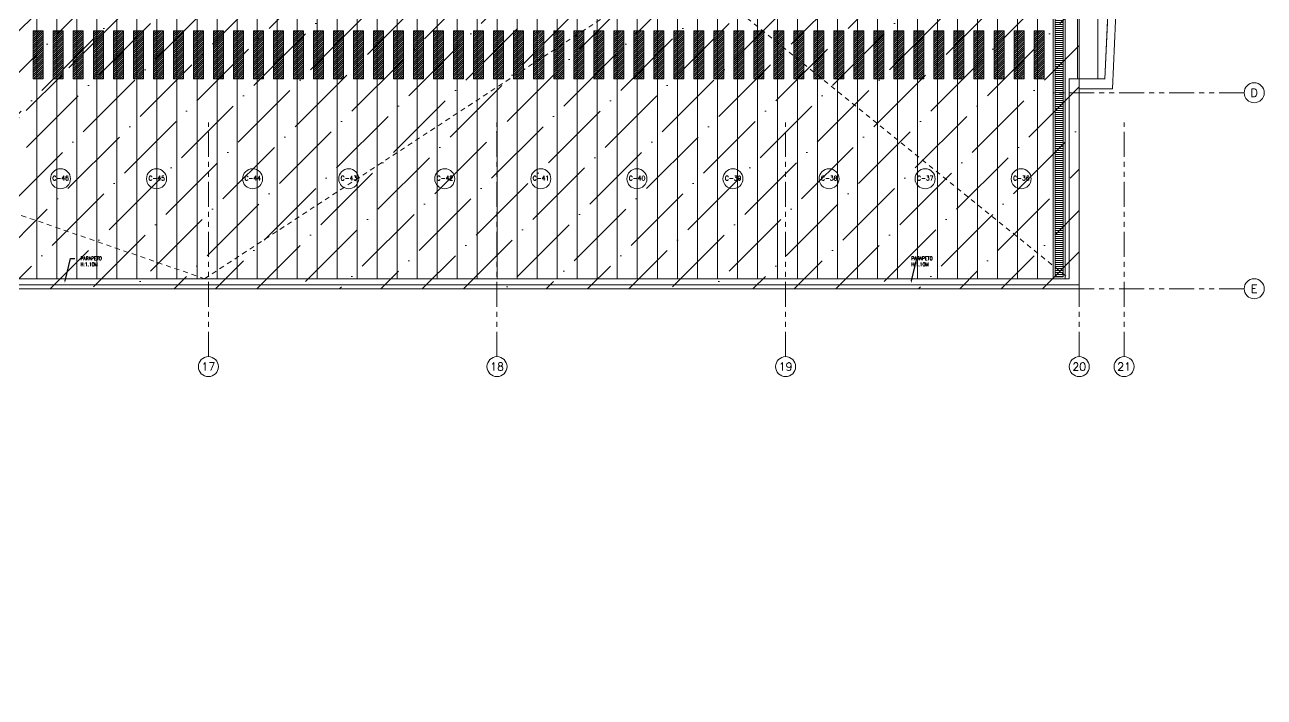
# Model space of a CAD drawing. Header units: millimetres. Extents: x 2085 to 2829, y 1347 to 1643.
# Drawn here: x 2205.93 to 2236.89, y 1352.63 to 1369.44 of the extents above; entities that cross this region are included whole.
import ezdxf
from ezdxf import colors
from ezdxf.entities.mleader import LeaderData, LeaderLine
from ezdxf.enums import TextEntityAlignment as Align
from ezdxf.math import Vec2, Vec3

# ---------------------------------------------------------------- set-up
doc = ezdxf.new("R2010")
doc.units = ezdxf.units.MM
for name, pattern in [('CENTER', [2, 1.25, -0.25, 0.25, -0.25]), ('HIDDEN2', [0.1875, 0.125, -0.0625]), ('PHANTOM', [2.5, 1.25, -0.25, 0.25, -0.25, 0.25, -0.25]), ('PHANTOM2', [1.25, 0.625, -0.125, 0.125, -0.125, 0.125, -0.125])]:
    doc.linetypes.add(name, pattern=pattern)
doc.layers.get('0').update_dxf_attribs({"color": 251, "lineweight": 9})
for name, color, linetype, lineweight in [('A-EJES', 251, 'PHANTOM', 9), ('A-HATCH', 251, 'Continuous', 9), ('A-LINEAS', 251, 'Continuous', 9), ('A-MURO BAJO', 251, 'Continuous', 9), ('A-NUMERO ESTAC', 251, 'Continuous', 13), ('A-PROYECCIONES', 251, 'HIDDEN2', 9), ('A-TEXTO-INDICACIONES', 251, 'Continuous', 13), ('A_50_CortesElev', 251, 'CENTER', 13), ('CIRCULACION PEATONAL', 251, 'Continuous', 13), ('DLP_MURO BAJO', 251, 'Continuous', 13)]:
    doc.layers.add(name, color=color, linetype=linetype, lineweight=lineweight)
doc.styles.add('ROMANS', font='romans.shx', dxfattribs={"width": 0.8})
doc.styles.add('TXT_COTAS', font='romans.shx', dxfattribs={"width": 0.8})

# ---------------------------------------------------------------- blocks, each defined once
blk = doc.blocks.new('*U229')
at = {"layer": 'CIRCULACION PEATONAL'}
h = blk.add_hatch(dxfattribs=at)
h.set_pattern_fill('ANSI31', color=256, scale=0.3)
h.set_pattern_definition([(45, (-1.249632, 0), (-0.0265165, 0.0265165), [])])
h.paths.add_polyline_path([(-0.953, 0.228), (-1.203, 0.228), (-1.203, -0.972), (-0.953, -0.972)])
h = blk.add_hatch(dxfattribs=at)
h.set_pattern_fill('ANSI31', color=256, scale=0.3)
h.set_pattern_definition([(45, (-0.749632, 0), (-0.0265165, 0.0265165), [])])
h.paths.add_polyline_path([(-0.453, 0.228), (-0.703, 0.228), (-0.703, -0.972), (-0.453, -0.972)])
h = blk.add_hatch(dxfattribs=at)
h.set_pattern_fill('ANSI31', color=256, scale=0.3)
h.set_pattern_definition([(45, (-0.249632, 0), (-0.0265165, 0.0265165), [])])
h.paths.add_polyline_path([(0.047, 0.228), (-0.203, 0.228), (-0.203, -0.972), (0.047, -0.972)])
h = blk.add_hatch(dxfattribs=at)
h.set_pattern_fill('ANSI31', color=256, scale=0.3)
h.set_pattern_definition([(45, (0.250368, 0), (-0.0265165, 0.0265165), [])])
h.paths.add_polyline_path([(0.547, 0.228), (0.297, 0.228), (0.297, -0.972), (0.547, -0.972)])
h = blk.add_hatch(dxfattribs=at)
h.set_pattern_fill('ANSI31', color=256, scale=0.3)
h.set_pattern_definition([(45, (0.750368, 0), (-0.0265165, 0.0265165), [])])
h.paths.add_polyline_path([(1.047, 0.228), (0.797, 0.228), (0.797, -0.972), (1.047, -0.972)])
h = blk.add_hatch(dxfattribs=at)
h.set_pattern_fill('ANSI31', color=256, scale=0.3)
h.set_pattern_definition([(45, (1.250368, 0), (-0.0265165, 0.0265165), [])])
h.paths.add_polyline_path([(1.547, 0.228), (1.297, 0.228), (1.297, -0.972), (1.547, -0.972)])
h = blk.add_hatch(dxfattribs=at)
h.set_pattern_fill('ANSI31', color=256, scale=0.3)
h.set_pattern_definition([(45, (1.750368, 0), (-0.0265165, 0.0265165), [])])
h.paths.add_polyline_path([(2.047, 0.228), (1.797, 0.228), (1.797, -0.972), (2.047, -0.972)])
h = blk.add_hatch(dxfattribs=at)
h.set_pattern_fill('ANSI31', color=256, scale=0.3)
h.set_pattern_definition([(45, (2.250368, 0), (-0.0265165, 0.0265165), [])])
h.paths.add_polyline_path([(2.547, 0.228), (2.297, 0.228), (2.297, -0.972), (2.547, -0.972)])
h = blk.add_hatch(dxfattribs=at)
h.set_pattern_fill('ANSI31', color=256, scale=0.3)
h.set_pattern_definition([(45, (2.750368, 0), (-0.0265165, 0.0265165), [])])
h.paths.add_polyline_path([(3.047, 0.228), (2.797, 0.228), (2.797, -0.972), (3.047, -0.972)])
h = blk.add_hatch(dxfattribs=at)
h.set_pattern_fill('ANSI31', color=256, scale=0.3)
h.set_pattern_definition([(45, (3.250368, 0), (-0.0265165, 0.0265165), [])])
h.paths.add_polyline_path([(3.547, 0.228), (3.297, 0.228), (3.297, -0.972), (3.547, -0.972)])
h = blk.add_hatch(dxfattribs=at)
h.set_pattern_fill('ANSI31', color=256, scale=0.3)
h.set_pattern_definition([(45, (3.750368, 0), (-0.0265165, 0.0265165), [])])
h.paths.add_polyline_path([(4.047, 0.228), (3.797, 0.228), (3.797, -0.972), (4.047, -0.972)])
h = blk.add_hatch(dxfattribs=at)
h.set_pattern_fill('ANSI31', color=256, scale=0.3)
h.set_pattern_definition([(45, (4.250368, 0), (-0.0265165, 0.0265165), [])])
h.paths.add_polyline_path([(4.547, 0.228), (4.297, 0.228), (4.297, -0.972), (4.547, -0.972)])
h = blk.add_hatch(dxfattribs=at)
h.set_pattern_fill('ANSI31', color=256, scale=0.3)
h.set_pattern_definition([(45, (4.750368, 0), (-0.0265165, 0.0265165), [])])
h.paths.add_polyline_path([(5.047, 0.228), (4.797, 0.228), (4.797, -0.972), (5.047, -0.972)])
h = blk.add_hatch(dxfattribs=at)
h.set_pattern_fill('ANSI31', color=256, scale=0.3)
h.set_pattern_definition([(45, (5.250368, 0), (-0.0265165, 0.0265165), [])])
h.paths.add_polyline_path([(5.547, 0.228), (5.297, 0.228), (5.297, -0.972), (5.547, -0.972)])
h = blk.add_hatch(dxfattribs=at)
h.set_pattern_fill('ANSI31', color=256, scale=0.3)
h.set_pattern_definition([(45, (5.750368, 0), (-0.0265165, 0.0265165), [])])
h.paths.add_polyline_path([(6.047, 0.228), (5.797, 0.228), (5.797, -0.972), (6.047, -0.972)])
h = blk.add_hatch(dxfattribs=at)
h.set_pattern_fill('ANSI31', color=256, scale=0.3)
h.set_pattern_definition([(45, (6.250368, 0), (-0.0265165, 0.0265165), [])])
h.paths.add_polyline_path([(6.547, 0.228), (6.297, 0.228), (6.297, -0.972), (6.547, -0.972)])
h = blk.add_hatch(dxfattribs=at)
h.set_pattern_fill('ANSI31', color=256, scale=0.3)
h.set_pattern_definition([(45, (6.750368, 0), (-0.0265165, 0.0265165), [])])
h.paths.add_polyline_path([(7.047, 0.228), (6.797, 0.228), (6.797, -0.972), (7.047, -0.972)])
h = blk.add_hatch(dxfattribs=at)
h.set_pattern_fill('ANSI31', color=256, scale=0.3)
h.set_pattern_definition([(45, (7.250368, 0), (-0.0265165, 0.0265165), [])])
h.paths.add_polyline_path([(7.547, 0.228), (7.297, 0.228), (7.297, -0.972), (7.547, -0.972)])
h = blk.add_hatch(dxfattribs=at)
h.set_pattern_fill('ANSI31', color=256, scale=0.3)
h.set_pattern_definition([(45, (7.750368, 0), (-0.0265165, 0.0265165), [])])
h.paths.add_polyline_path([(8.047, 0.228), (7.797, 0.228), (7.797, -0.972), (8.047, -0.972)])
h = blk.add_hatch(dxfattribs=at)
h.set_pattern_fill('ANSI31', color=256, scale=0.3)
h.set_pattern_definition([(45, (8.250368, 0), (-0.0265165, 0.0265165), [])])
h.paths.add_polyline_path([(8.547, 0.228), (8.297, 0.228), (8.297, -0.972), (8.547, -0.972)])
h = blk.add_hatch(dxfattribs=at)
h.set_pattern_fill('ANSI31', color=256, scale=0.3)
h.set_pattern_definition([(45, (8.750368, 0), (-0.0265165, 0.0265165), [])])
h.paths.add_polyline_path([(9.047, 0.228), (8.797, 0.228), (8.797, -0.972), (9.047, -0.972)])
h = blk.add_hatch(dxfattribs=at)
h.set_pattern_fill('ANSI31', color=256, scale=0.3)
h.set_pattern_definition([(45, (9.250368, 0), (-0.0265165, 0.0265165), [])])
h.paths.add_polyline_path([(9.547, 0.228), (9.297, 0.228), (9.297, -0.972), (9.547, -0.972)])
h = blk.add_hatch(dxfattribs=at)
h.set_pattern_fill('ANSI31', color=256, scale=0.3)
h.set_pattern_definition([(45, (9.750368, 0), (-0.0265165, 0.0265165), [])])
h.paths.add_polyline_path([(10.047, 0.228), (9.797, 0.228), (9.797, -0.972), (10.047, -0.972)])
h = blk.add_hatch(dxfattribs=at)
h.set_pattern_fill('ANSI31', color=256, scale=0.3)
h.set_pattern_definition([(45, (10.250368, 0), (-0.0265165, 0.0265165), [])])
h.paths.add_polyline_path([(10.547, 0.228), (10.297, 0.228), (10.297, -0.972), (10.547, -0.972)])
h = blk.add_hatch(dxfattribs=at)
h.set_pattern_fill('ANSI31', color=256, scale=0.3)
h.set_pattern_definition([(45, (10.750368, 0), (-0.0265165, 0.0265165), [])])
h.paths.add_polyline_path([(11.047, 0.228), (10.797, 0.228), (10.797, -0.972), (11.047, -0.972)])
h = blk.add_hatch(dxfattribs=at)
h.set_pattern_fill('ANSI31', color=256, scale=0.3)
h.set_pattern_definition([(45, (11.250368, 0), (-0.0265165, 0.0265165), [])])
h.paths.add_polyline_path([(11.547, 0.228), (11.297, 0.228), (11.297, -0.972), (11.547, -0.972)])
h = blk.add_hatch(dxfattribs=at)
h.set_pattern_fill('ANSI31', color=256, scale=0.3)
h.set_pattern_definition([(45, (11.750368, 0), (-0.0265165, 0.0265165), [])])
h.paths.add_polyline_path([(12.047, 0.228), (11.797, 0.228), (11.797, -0.972), (12.047, -0.972)])
h = blk.add_hatch(dxfattribs=at)
h.set_pattern_fill('ANSI31', color=256, scale=0.3)
h.set_pattern_definition([(45, (12.250368, 0), (-0.0265165, 0.0265165), [])])
h.paths.add_polyline_path([(12.547, 0.228), (12.297, 0.228), (12.297, -0.972), (12.547, -0.972)])
h = blk.add_hatch(dxfattribs=at)
h.set_pattern_fill('ANSI31', color=256, scale=0.3)
h.set_pattern_definition([(45, (12.750368, 0), (-0.0265165, 0.0265165), [])])
h.paths.add_polyline_path([(13.047, 0.228), (12.797, 0.228), (12.797, -0.972), (13.047, -0.972)])
h = blk.add_hatch(dxfattribs=at)
h.set_pattern_fill('ANSI31', color=256, scale=0.3)
h.set_pattern_definition([(45, (13.250368, 0), (-0.0265165, 0.0265165), [])])
h.paths.add_polyline_path([(13.547, 0.228), (13.297, 0.228), (13.297, -0.972), (13.547, -0.972)])
h = blk.add_hatch(dxfattribs=at)
h.set_pattern_fill('ANSI31', color=256, scale=0.3)
h.set_pattern_definition([(45, (13.750368, 0), (-0.0265165, 0.0265165), [])])
h.paths.add_polyline_path([(14.047, 0.228), (13.797, 0.228), (13.797, -0.972), (14.047, -0.972)])
h = blk.add_hatch(dxfattribs=at)
h.set_pattern_fill('ANSI31', color=256, scale=0.3)
h.set_pattern_definition([(45, (14.250368, 0), (-0.0265165, 0.0265165), [])])
h.paths.add_polyline_path([(14.547, 0.228), (14.297, 0.228), (14.297, -0.972), (14.547, -0.972)])
h = blk.add_hatch(dxfattribs=at)
h.set_pattern_fill('ANSI31', color=256, scale=0.3)
h.set_pattern_definition([(45, (14.750368, 0), (-0.0265165, 0.0265165), [])])
h.paths.add_polyline_path([(15.047, 0.228), (14.797, 0.228), (14.797, -0.972), (15.047, -0.972)])
h = blk.add_hatch(dxfattribs=at)
h.set_pattern_fill('ANSI31', color=256, scale=0.3)
h.set_pattern_definition([(45, (15.250368, 0), (-0.0265165, 0.0265165), [])])
h.paths.add_polyline_path([(15.547, 0.228), (15.297, 0.228), (15.297, -0.972), (15.547, -0.972)])
h = blk.add_hatch(dxfattribs=at)
h.set_pattern_fill('ANSI31', color=256, scale=0.3)
h.set_pattern_definition([(45, (15.750368, 0), (-0.0265165, 0.0265165), [])])
h.paths.add_polyline_path([(16.047, 0.228), (15.797, 0.228), (15.797, -0.972), (16.047, -0.972)])
h = blk.add_hatch(dxfattribs=at)
h.set_pattern_fill('ANSI31', color=256, scale=0.3)
h.set_pattern_definition([(45, (16.250368, 0), (-0.0265165, 0.0265165), [])])
h.paths.add_polyline_path([(16.547, 0.228), (16.297, 0.228), (16.297, -0.972), (16.547, -0.972)])
h = blk.add_hatch(dxfattribs=at)
h.set_pattern_fill('ANSI31', color=256, scale=0.3)
h.set_pattern_definition([(45, (16.750368, 0), (-0.0265165, 0.0265165), [])])
h.paths.add_polyline_path([(17.047, 0.228), (16.797, 0.228), (16.797, -0.972), (17.047, -0.972)])
h = blk.add_hatch(dxfattribs=at)
h.set_pattern_fill('ANSI31', color=256, scale=0.3)
h.set_pattern_definition([(45, (17.250368, 0), (-0.0265165, 0.0265165), [])])
h.paths.add_polyline_path([(17.547, 0.228), (17.297, 0.228), (17.297, -0.972), (17.547, -0.972)])
h = blk.add_hatch(dxfattribs=at)
h.set_pattern_fill('ANSI31', color=256, scale=0.3)
h.set_pattern_definition([(45, (17.750368, 0), (-0.0265165, 0.0265165), [])])
h.paths.add_polyline_path([(18.047, 0.228), (17.797, 0.228), (17.797, -0.972), (18.047, -0.972)])
h = blk.add_hatch(dxfattribs=at)
h.set_pattern_fill('ANSI31', color=256, scale=0.3)
h.set_pattern_definition([(45, (18.250368, 0), (-0.0265165, 0.0265165), [])])
h.paths.add_polyline_path([(18.547, 0.228), (18.297, 0.228), (18.297, -0.972), (18.547, -0.972)])
h = blk.add_hatch(dxfattribs=at)
h.set_pattern_fill('ANSI31', color=256, scale=0.3)
h.set_pattern_definition([(45, (18.750368, 0), (-0.0265165, 0.0265165), [])])
h.paths.add_polyline_path([(19.047, 0.228), (18.797, 0.228), (18.797, -0.972), (19.047, -0.972)])
h = blk.add_hatch(dxfattribs=at)
h.set_pattern_fill('ANSI31', color=256, scale=0.3)
h.set_pattern_definition([(45, (19.250368, 0), (-0.0265165, 0.0265165), [])])
h.paths.add_polyline_path([(19.547, 0.228), (19.297, 0.228), (19.297, -0.972), (19.547, -0.972)])
h = blk.add_hatch(dxfattribs=at)
h.set_pattern_fill('ANSI31', color=256, scale=0.3)
h.set_pattern_definition([(45, (19.750368, 0), (-0.0265165, 0.0265165), [])])
h.paths.add_polyline_path([(20.047, 0.228), (19.797, 0.228), (19.797, -0.972), (20.047, -0.972)])
h = blk.add_hatch(dxfattribs=at)
h.set_pattern_fill('ANSI31', color=256, scale=0.3)
h.set_pattern_definition([(45, (20.250368, 0), (-0.0265165, 0.0265165), [])])
h.paths.add_polyline_path([(20.547, 0.228), (20.297, 0.228), (20.297, -0.972), (20.547, -0.972)])
h = blk.add_hatch(dxfattribs=at)
h.set_pattern_fill('ANSI31', color=256, scale=0.3)
h.set_pattern_definition([(45, (20.750368, 0), (-0.0265165, 0.0265165), [])])
h.paths.add_polyline_path([(21.047, 0.228), (20.797, 0.228), (20.797, -0.972), (21.047, -0.972)])
h = blk.add_hatch(dxfattribs=at)
h.set_pattern_fill('ANSI31', color=256, scale=0.3)
h.set_pattern_definition([(45, (21.250368, 0), (-0.0265165, 0.0265165), [])])
h.paths.add_polyline_path([(21.547, 0.228), (21.297, 0.228), (21.297, -0.972), (21.547, -0.972)])
h = blk.add_hatch(dxfattribs=at)
h.set_pattern_fill('ANSI31', color=256, scale=0.3)
h.set_pattern_definition([(45, (21.750368, 0), (-0.0265165, 0.0265165), [])])
h.paths.add_polyline_path([(22.047, 0.228), (21.797, 0.228), (21.797, -0.972), (22.047, -0.972)])
h = blk.add_hatch(dxfattribs=at)
h.set_pattern_fill('ANSI31', color=256, scale=0.3)
h.set_pattern_definition([(45, (22.250368, 0), (-0.0265165, 0.0265165), [])])
h.paths.add_polyline_path([(22.547, 0.228), (22.297, 0.228), (22.297, -0.972), (22.547, -0.972)])
h = blk.add_hatch(dxfattribs=at)
h.set_pattern_fill('ANSI31', color=256, scale=0.3)
h.set_pattern_definition([(45, (22.750368, 0), (-0.0265165, 0.0265165), [])])
h.paths.add_polyline_path([(23.047, 0.228), (22.797, 0.228), (22.797, -0.972), (23.047, -0.972)])
h = blk.add_hatch(dxfattribs=at)
h.set_pattern_fill('ANSI31', color=256, scale=0.3)
h.set_pattern_definition([(45, (23.250368, 0), (-0.0265165, 0.0265165), [])])
h.paths.add_polyline_path([(23.547, 0.228), (23.297, 0.228), (23.297, -0.972), (23.547, -0.972)])
h = blk.add_hatch(dxfattribs=at)
h.set_pattern_fill('ANSI31', color=256, scale=0.3)
h.set_pattern_definition([(45, (23.750368, 0), (-0.0265165, 0.0265165), [])])
h.paths.add_polyline_path([(24.047, 0.228), (23.797, 0.228), (23.797, -0.972), (24.047, -0.972)])
for points in [[(-1.203, -0.972), (-0.953, -0.972), (-0.953, 0.228), (-1.203, 0.228)], [(-0.703, -0.972), (-0.453, -0.972), (-0.453, 0.228), (-0.703, 0.228)], [(-0.203, -0.972), (0.047, -0.972), (0.047, 0.228), (-0.203, 0.228)], [(0.297, -0.972), (0.547, -0.972), (0.547, 0.228), (0.297, 0.228)], [(0.797, -0.972), (1.047, -0.972), (1.047, 0.228), (0.797, 0.228)], [(1.297, -0.972), (1.547, -0.972), (1.547, 0.228), (1.297, 0.228)], [(1.797, -0.972), (2.047, -0.972), (2.047, 0.228), (1.797, 0.228)], [(2.297, -0.972), (2.547, -0.972), (2.547, 0.228), (2.297, 0.228)], [(2.797, -0.972), (3.047, -0.972), (3.047, 0.228), (2.797, 0.228)], [(3.297, -0.972), (3.547, -0.972), (3.547, 0.228), (3.297, 0.228)], [(3.797, -0.972), (4.047, -0.972), (4.047, 0.228), (3.797, 0.228)], [(4.297, -0.972), (4.547, -0.972), (4.547, 0.228), (4.297, 0.228)], [(4.797, -0.972), (5.047, -0.972), (5.047, 0.228), (4.797, 0.228)], [(5.297, -0.972), (5.547, -0.972), (5.547, 0.228), (5.297, 0.228)], [(5.797, -0.972), (6.047, -0.972), (6.047, 0.228), (5.797, 0.228)], [(6.297, -0.972), (6.547, -0.972), (6.547, 0.228), (6.297, 0.228)], [(6.797, -0.972), (7.047, -0.972), (7.047, 0.228), (6.797, 0.228)], [(7.297, -0.972), (7.547, -0.972), (7.547, 0.228), (7.297, 0.228)], [(7.797, -0.972), (8.047, -0.972), (8.047, 0.228), (7.797, 0.228)], [(8.297, -0.972), (8.547, -0.972), (8.547, 0.228), (8.297, 0.228)], [(8.797, -0.972), (9.047, -0.972), (9.047, 0.228), (8.797, 0.228)], [(9.297, -0.972), (9.547, -0.972), (9.547, 0.228), (9.297, 0.228)], [(9.797, -0.972), (10.047, -0.972), (10.047, 0.228), (9.797, 0.228)], [(10.297, -0.972), (10.547, -0.972), (10.547, 0.228), (10.297, 0.228)], [(10.797, -0.972), (11.047, -0.972), (11.047, 0.228), (10.797, 0.228)], [(11.297, -0.972), (11.547, -0.972), (11.547, 0.228), (11.297, 0.228)], [(11.797, -0.972), (12.047, -0.972), (12.047, 0.228), (11.797, 0.228)], [(12.297, -0.972), (12.547, -0.972), (12.547, 0.228), (12.297, 0.228)], [(12.797, -0.972), (13.047, -0.972), (13.047, 0.228), (12.797, 0.228)], [(13.297, -0.972), (13.547, -0.972), (13.547, 0.228), (13.297, 0.228)], [(13.797, -0.972), (14.047, -0.972), (14.047, 0.228), (13.797, 0.228)], [(14.297, -0.972), (14.547, -0.972), (14.547, 0.228), (14.297, 0.228)], [(14.797, -0.972), (15.047, -0.972), (15.047, 0.228), (14.797, 0.228)], [(15.297, -0.972), (15.547, -0.972), (15.547, 0.228), (15.297, 0.228)], [(15.797, -0.972), (16.047, -0.972), (16.047, 0.228), (15.797, 0.228)], [(16.297, -0.972), (16.547, -0.972), (16.547, 0.228), (16.297, 0.228)], [(16.797, -0.972), (17.047, -0.972), (17.047, 0.228), (16.797, 0.228)], [(17.297, -0.972), (17.547, -0.972), (17.547, 0.228), (17.297, 0.228)], [(17.797, -0.972), (18.047, -0.972), (18.047, 0.228), (17.797, 0.228)], [(18.297, -0.972), (18.547, -0.972), (18.547, 0.228), (18.297, 0.228)], [(18.797, -0.972), (19.047, -0.972), (19.047, 0.228), (18.797, 0.228)], [(19.297, -0.972), (19.547, -0.972), (19.547, 0.228), (19.297, 0.228)], [(19.797, -0.972), (20.047, -0.972), (20.047, 0.228), (19.797, 0.228)], [(20.297, -0.972), (20.547, -0.972), (20.547, 0.228), (20.297, 0.228)], [(20.797, -0.972), (21.047, -0.972), (21.047, 0.228), (20.797, 0.228)], [(21.297, -0.972), (21.547, -0.972), (21.547, 0.228), (21.297, 0.228)], [(21.797, -0.972), (22.047, -0.972), (22.047, 0.228), (21.797, 0.228)], [(22.297, -0.972), (22.547, -0.972), (22.547, 0.228), (22.297, 0.228)], [(22.797, -0.972), (23.047, -0.972), (23.047, 0.228), (22.797, 0.228)], [(23.297, -0.972), (23.547, -0.972), (23.547, 0.228), (23.297, 0.228)], [(23.797, -0.972), (24.047, -0.972), (24.047, 0.228), (23.797, 0.228)]]:
    blk.add_lwpolyline(points, close=True, dxfattribs=at)
blk = doc.blocks.new('EJES 1P')
at = {"layer": 'A-EJES', "linetype": 'PHANTOM2'}
for points in [[(121.013, -11.55), (116.257, -11.55)], [(95.134, -18.151), (95.134, -12.292)], [(102.344, -18.151), (102.344, -12.292)], [(109.554, -18.151), (109.554, -12.292)], [(116.89, -18.151), (116.89, -12.292)], [(118.01, -18.151), (118.01, -12.292)], [(121.013, -16.45), (116.257, -16.45)]]:
    blk.add_lwpolyline(points, dxfattribs=at)
at = {"layer": 'A-EJES', "linetype": 'Continuous'}
for centre in [(121.26, -11.55), (121.26, -16.45), (95.134, -18.398), (102.344, -18.398), (109.554, -18.398), (116.89, -18.398), (118.01, -18.398)]:
    blk.add_circle(centre, 0.25, dxfattribs=at)
at = {"layer": 'A-EJES', "linetype": 'Continuous', "style": 'ROMANS'}
for s, p in [('D', (121.26, -11.55)), ('E', (121.26, -16.45)), ('17', (95.134, -18.398)), ('18', (102.344, -18.398)), ('19', (109.554, -18.398)), ('20', (116.89, -18.398)), ('21', (118.01, -18.398))]:
    blk.add_text(s, height=0.2, dxfattribs=at).set_placement(p, align=Align.MIDDLE_CENTER)
blk = doc.blocks.new('EJE')
at = {"linetype": 'Continuous'}
blk.add_circle((0, 0), 0.5, dxfattribs=at)
at = {"layer": 'A-TEXTO-INDICACIONES', "style": 'ROMANS'}
blk.add_attdef('EJE', text='', height=0.22, rotation=0, dxfattribs=at).set_placement((0.007, 0.028), align=Align.MIDDLE_CENTER)

msp = doc.modelspace()

# ---------------------------------------------------------------- hatches: boundary and pattern name
h = msp.add_hatch()
h.set_pattern_fill('ANSI36', color=4, scale=0.23)
h.set_pattern_definition([(45, (-12.33495, -160), (0.38727355, 1.420003), [1.825625, -0.365125, 0, -0.365125])])
h.paths.add_polyline_path([(2232.271, 1379.288), (2183.586, 1379.288), (2183.586, 1362.838), (2232.271, 1362.838)])
h = msp.add_hatch()
h.set_pattern_fill('_USER', color=8, scale=0.05, angle=-180, pattern_type=0)
h.set_pattern_definition([(180, (228669.17882, 8189513.499626), (-2e-17, -0.05), [])])
h.paths.add_polyline_path([(2231.871, 1363.138), (2231.671, 1363.138), (2231.671, 1374.038), (2231.871, 1374.038)])
at = {"layer": 'A-HATCH'}
h = msp.add_hatch(dxfattribs=at)
h.set_pattern_fill('_USER', color=256, scale=0.5, angle=90, pattern_type=0)
h.set_pattern_definition([(90, (2203.7295, 1371.14286), (-0.5, 3e-17), [])])
edge = h.paths.add_edge_path()
edge.add_line((2232.019, 1368.09), (2232.019, 1363.09))
edge.add_line((2232.019, 1363.09), (2203.829, 1363.09))
edge.add_line((2203.829, 1363.09), (2203.829, 1379.09))
edge.add_line((2203.829, 1379.09), (2208.304, 1379.09))
edge.add_line((2208.304, 1379.09), (2208.304, 1374.09))
edge.add_line((2208.304, 1374.09), (2210.254, 1374.09))
edge.add_line((2210.254, 1374.09), (2210.254, 1373.99))
edge.add_line((2210.254, 1373.99), (2212.254, 1373.99))
edge.add_line((2212.254, 1373.99), (2212.254, 1379.09))
edge.add_line((2212.254, 1379.09), (2215.378, 1379.09))
edge.add_arc((2223.69, 1374.09), 9.7, 148.9733, 180.0015)
edge.add_line((2213.99, 1374.09), (2220.39, 1374.09))
edge.add_arc((2223.69, 1374.09), 3.3, 53.3165, 180.0011, ccw=False)
edge.add_line((2225.662, 1376.737), (2225.662, 1374.09))
edge.add_line((2225.662, 1374.09), (2233.191, 1374.091))
edge.add_line((2233.191, 1374.091), (2232.91, 1368.09))
edge.add_line((2232.91, 1368.09), (2232.019, 1368.09))
h.paths.add_polyline_path([(2231.919, 1363.09), (2231.619, 1363.09), (2231.619, 1374.091), (2231.919, 1374.091)], flags=16)

# ---------------------------------------------------------------- linework, layer by layer
for points in [[(2183.586, 1379.288), (2232.271, 1379.288), (2232.271, 1362.838), (2183.586, 1362.838)], [(2231.919, 1363.09), (2231.619, 1363.09), (2231.619, 1374.091), (2231.919, 1374.091)], [(2231.869, 1363.14), (2231.669, 1363.14), (2231.669, 1374.04), (2231.869, 1374.04)]]:
    msp.add_lwpolyline(points, close=True)
at = {"color": 4}
msp.add_lwpolyline([(2183.586, 1379.288), (2232.271, 1379.288), (2232.271, 1362.838), (2183.586, 1362.838)], close=True, dxfattribs=at)
at = {"color": 8}
for points in [[(2231.921, 1363.088), (2231.621, 1363.088), (2231.621, 1374.088), (2231.921, 1374.088)], [(2231.871, 1363.138), (2231.671, 1363.138), (2231.671, 1374.038), (2231.871, 1374.038)]]:
    msp.add_lwpolyline(points, close=True, dxfattribs=at)
at = {"layer": 'A-LINEAS'}
msp.add_lwpolyline([(2232.019, 1368.09), (2232.019, 1363.09), (2203.829, 1363.09), (2203.829, 1379.09), (2208.304, 1379.09), (2208.304, 1374.09), (2210.254, 1374.09), (2210.254, 1373.99), (2212.254, 1373.99), (2212.254, 1379.09), (2215.378, 1379.09, 0.136219), (2213.99, 1374.09), (2220.39, 1374.09, -0.616917), (2225.662, 1376.737), (2225.662, 1374.09), (2233.191, 1374.091), (2232.91, 1368.09)], format="xyb", close=True, dxfattribs=at)
at = {"layer": 'A-MURO BAJO'}
for p, q in [((2232.91, 1368.09), (2233.19, 1374.091)), ((2233.098, 1367.84), (2233.39, 1374.091)), ((2232.019, 1368.09), (2232.916, 1368.09)), ((2232.269, 1367.84), (2233.098, 1367.84)), ((2232.269, 1367.84), (2232.269, 1362.94)), ((2100.503, 1362.94), (2232.269, 1362.94))]:
    msp.add_line(p, q, dxfattribs=at)
msp.add_lwpolyline([(2116.705, 1363.09), (2232.019, 1363.09), (2232.019, 1368.09)], dxfattribs=at)
at = {"layer": 'A-PROYECCIONES'}
for p, q in [((2164.164, 1379.09), (2210.419, 1363.09)), ((2212.254, 1379.09), (2232.019, 1363.09)), ((2210.419, 1363.09), (2232.525, 1377.583))]:
    msp.add_line(p, q, dxfattribs=at)
at = {"layer": 'A_50_CortesElev'}
msp.add_lwpolyline([(2212.506, 1373.84), (2191.292, 1352.627)], dxfattribs=at)

# ---------------------------------------------------------------- block references
msp.add_blockref('EJES 1P', (2115.38, 1379.29))
at = {"rotation": 180.0005141974605}
msp.add_blockref('*U229', (2230.187, 1368.317), dxfattribs=at)
at = {"layer": 'A-NUMERO ESTAC', "xscale": 0.5, "yscale": 0.5, "zscale": 0.5}
for p, values in [((2206.819, 1365.59), {'EJE': 'C-46'}), ((2209.219, 1365.59), {'EJE': 'C-45'}), ((2211.619, 1365.59), {'EJE': 'C-44'}), ((2214.019, 1365.59), {'EJE': 'C-43'}), ((2216.419, 1365.59), {'EJE': 'C-42'}), ((2218.819, 1365.59), {'EJE': 'C-41'}), ((2221.219, 1365.59), {'EJE': 'C-40'}), ((2223.619, 1365.59), {'EJE': 'C-39'}), ((2226.019, 1365.59), {'EJE': 'C-38'}), ((2228.419, 1365.59), {'EJE': 'C-37'}), ((2230.819, 1365.59), {'EJE': 'C-36'})]:
    msp.add_blockref('EJE', p, dxfattribs=at).add_auto_attribs(values)
at = {"layer": 'DLP_MURO BAJO'}
msp.add_blockref('EJES 1P', (2115.38, 1379.29), dxfattribs=at)

# ---------------------------------------------------------------- leaders
at = {"layer": 'A-TEXTO-INDICACIONES'}
ml = msp.add_multileader_mtext('Standard', dxfattribs=at)
ml.set_content('\\pxsm1,ql,t16;PARAPETO\\PH:1.10M', color=256, style='TXT_COTAS')
ml.set_leader_properties(color=7)
ml.build(insert=Vec2(0, 0))
ml.multileader.update_dxf_attribs({"dogleg_length": 0.11, "arrow_head_size": 0.07})
ctx = ml.context
ctx.base_point, ctx.char_height, ctx.arrow_head_size, ctx.landing_gap_size, ctx.plane_origin = Vec3(2207.181, 1363.599), 0.09, 0.07, 0.05, Vec3(2206.918, 1363.158)
ctx.text_align_type = 2
notes = []
notes.append((ctx, [(0, (1, 1, 0), (2207.071, 1363.599), (1, 0), 0.11, [(0, [(2206.92, 1362.972)], 0, [])])]))
ctx.mtext.insert, ctx.mtext.width, ctx.mtext.defined_height, ctx.mtext.alignment, ctx.mtext.flow_direction = Vec3(2207.742, 1363.644), 0.42388, 0.437, 3, 5
ml = msp.add_multileader_mtext('Standard', dxfattribs=at)
ml.set_content('\\pxsm1,ql,t16;PARAPETO\\PH:1.10M', color=256, style='TXT_COTAS')
ml.set_leader_properties(color=7)
ml.build(insert=Vec2(0, 0))
ml.multileader.update_dxf_attribs({"dogleg_length": 0.11, "arrow_head_size": 0.07})
ctx = ml.context
ctx.base_point, ctx.char_height, ctx.arrow_head_size, ctx.landing_gap_size, ctx.plane_origin = Vec3(2228.325, 1363.599), 0.09, 0.07, 0.05, Vec3(2228.062, 1363.158)
ctx.text_align_type = 2
notes.append((ctx, [(0, (1, 1, 0), (2228.215, 1363.599), (1, 0), 0.11, [(0, [(2228.064, 1362.972)], 0, [])])]))
ctx.mtext.insert, ctx.mtext.width, ctx.mtext.defined_height, ctx.mtext.alignment, ctx.mtext.flow_direction = Vec3(2228.886, 1363.644), 0.81302, 0.437, 3, 5
for ctx, leaders in notes:
    for number, flags, end, landing, length, lines in leaders:
        leader = LeaderData()
        leader.index, (leader.has_last_leader_line, leader.has_dogleg_vector, leader.attachment_direction) = number, flags
        leader.last_leader_point, leader.dogleg_vector, leader.dogleg_length = Vec3(end), Vec3(landing), length
        for number, points, colour, breaks in lines:
            line = LeaderLine()
            line.index, line.vertices, line.color, line.breaks = number, Vec3.list(points), colors.encode_raw_color(colour), breaks
            leader.lines.append(line)
        ctx.leaders.append(leader)

doc.saveas('drawing.dxf')
